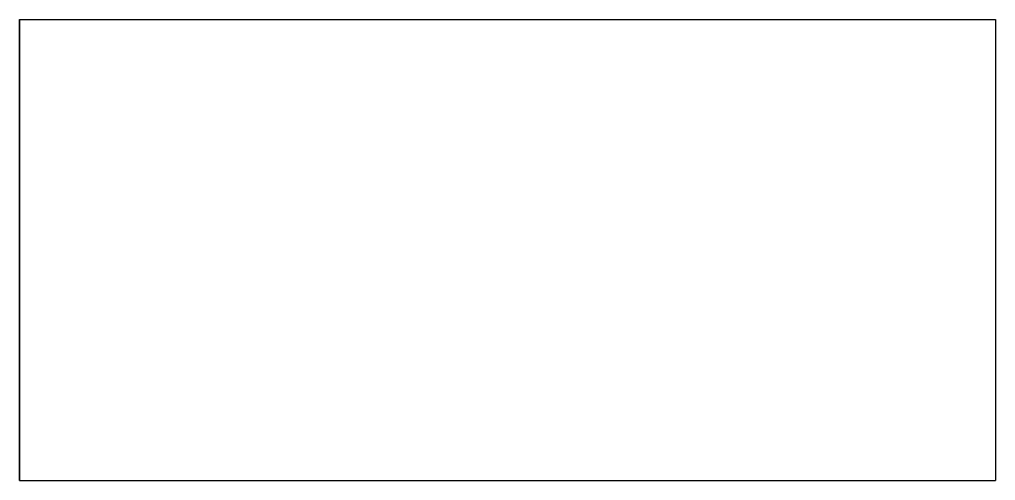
# Model space of a CAD drawing. Header units: millimetres. Extents: x 2377 to 2557, y 1661 to 1746.
import ezdxf

# ---------------------------------------------------------------- set-up
doc = ezdxf.new("R2010")
doc.units = ezdxf.units.MM

msp = doc.modelspace()

# ---------------------------------------------------------------- linework, layer by layer
for p, q in [((2376.53, 1745.69), (2376.53, 1720.69)), ((2376.53, 1720.69), (2376.53, 1660.69)), ((2376.53, 1660.69), (2556.53, 1660.69))]:
    msp.add_line(p, q)
msp.add_lwpolyline([(2376.53, 1660.69), (2376.53, 1745.69), (2556.53, 1745.69), (2556.53, 1660.69)])

doc.saveas('drawing.dxf')
